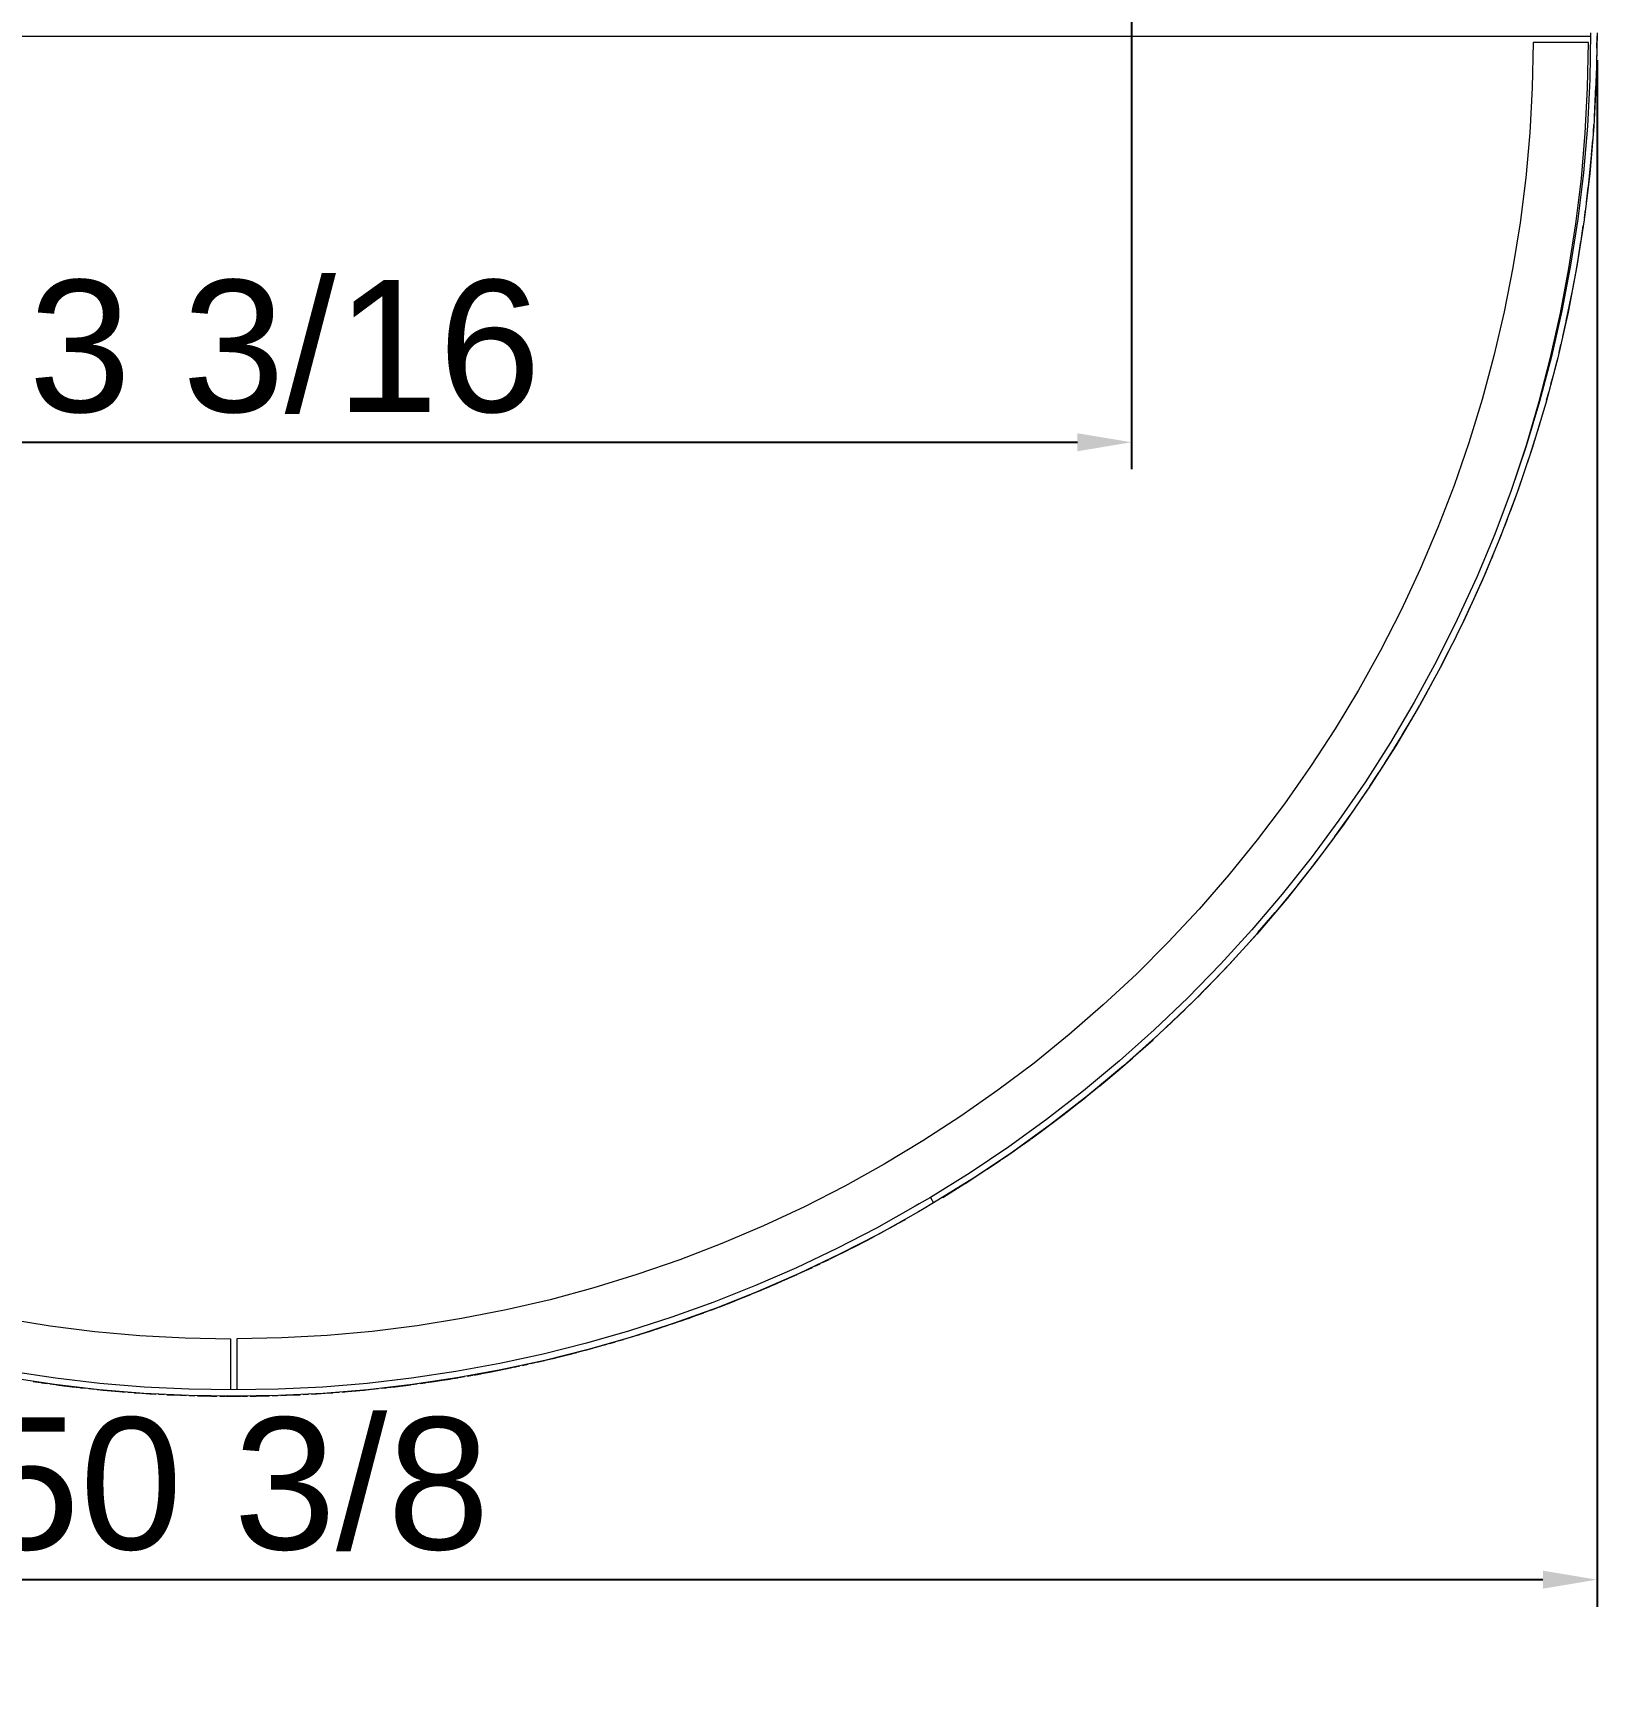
# Model space of a CAD drawing. Header units: inches. Extents: x 214 to 477, y -11 to 187.
# Drawn here: x 256.3 to 285.2, y -10.98 to 19.48 of the extents above; entities that cross this region are included whole.
import ezdxf

# ---------------------------------------------------------------- set-up
doc = ezdxf.new("R2010")
doc.units = ezdxf.units.IN
doc.layers.add('ZANO_R', color=7, linetype='Continuous', lineweight=0)
doc.layers.add('ZANO_W', color=1, linetype='Continuous', lineweight=0)
doc.styles.get("Standard").update_dxf_attribs({"font": 'arial.ttf'})
doc.dimstyles.new('amerykanie', dxfattribs={"dimtxt": 50, "dimasz": 50, "dimexe": 0.5, "dimexo": 0.5, "dimgap": 1, "dimtad": 1, "dimdec": 0, "dimzin": 0, "dimlunit": 5, "dimtxsty": 'Standard', "dimcen": 0.09, "dimclrd": 1, "dimclre": 1, "dimclrt": 1, "dimazin": 0, "dimtfac": 1, "dimtdec": 0, "dimtmove": 0, "dimatfit": 3, "dimfxl": 1, "dimtzin": 0, "dimarcsym": 1})

# ---------------------------------------------------------------- blocks, each defined once
blk = doc.blocks.new('*D352')
at = {"layer": 'ZANO_W', "color": 1, "lineweight": -2}
for p, q in [((276.602, 20.222), (276.602, 11.418)), ((243.412, 17.742), (243.412, 11.418)), ((244.412, 11.918), (275.602, 11.918))]:
    blk.add_line(p, q, dxfattribs=at)
at = {"layer": 'ZANO_W', "color": 1}
for points in [[(244.412, 12.084), (244.412, 11.751), (243.412, 11.918)], [(275.602, 11.751), (275.602, 12.084), (276.602, 11.918)]]:
    blk.add_solid(points, dxfattribs=at)
at = {"layer": 'ZANO_W', "color": 1, "insert": (260.007, 13.679), "char_height": 2.4375, "attachment_point": 5}
blk.add_mtext('33 3/16', dxfattribs=at)
blk = doc.blocks.new('*D358')
at = {"layer": 'ZANO_W', "color": 1, "lineweight": -2}
for p, q in [((234.81, 18.982), (234.81, -9.603)), ((285.204, 18.982), (285.204, -9.603)), ((235.81, -9.103), (284.204, -9.103))]:
    blk.add_line(p, q, dxfattribs=at)
at = {"layer": 'ZANO_W', "color": 1}
for points in [[(235.81, -8.936), (235.81, -9.27), (234.81, -9.103)], [(284.204, -9.27), (284.204, -8.936), (285.204, -9.103)]]:
    blk.add_solid(points, dxfattribs=at)
at = {"layer": 'ZANO_W', "color": 1, "insert": (260.007, -7.342), "char_height": 2.4375, "attachment_point": 5}
blk.add_mtext('50 3/8', dxfattribs=at)

msp = doc.modelspace()

# ---------------------------------------------------------------- linework, layer by layer
at = {"layer": 'ZANO_R'}
for p, q in [((234.92828, 19.42319), (285.08596, 19.42319)), ((284.02288, 19.30508), (284.00629, 18.4696)), ((285.04652, 19.30508), (284.02288, 19.30508)), ((285.03046, 18.46573), (285.04652, 19.30508)), ((285.08596, 19.48225), (285.07113, 18.62012)), ((285.20407, 19.48225), (285.18917, 18.616)), ((285.20252, 19.20323), (285.204, 19.42323)), ((285.19786, 18.92297), (285.20058, 19.06325)), ((285.07113, 18.62012), (285.02668, 17.75902)), ((285.18917, 18.616), (285.14451, 17.75078)), ((285.18518, 18.50674), (285.19435, 18.7824)), ((284.00629, 18.4696), (283.96064, 17.6352)), ((284.98628, 17.62739), (285.03046, 18.46573)), ((285.17229, 18.21725), (285.18493, 18.50039)), ((285.1564, 17.93305), (285.17205, 18.21248)), ((285.02668, 17.75902), (284.95266, 16.89995)), ((285.14451, 17.75078), (285.07012, 16.8876)), ((285.1372, 17.64783), (285.14721, 17.79056)), ((283.96064, 17.6352), (283.88599, 16.80289)), ((284.91402, 16.791), (284.98628, 17.62739)), ((285.10296, 17.22728), (285.12636, 17.50485)), ((285.0435, 16.64223), (285.10214, 17.21818)), ((283.88599, 16.80289), (283.78243, 15.97369)), ((284.81377, 15.9575), (284.91402, 16.791)), ((284.95266, 16.89995), (284.84914, 16.04393)), ((285.07012, 16.8876), (284.9661, 16.02749)), ((285.009, 16.35304), (285.04253, 16.63365)), ((284.97101, 16.06313), (284.99045, 16.20817)), ((283.78243, 15.97369), (283.65008, 15.14859)), ((284.68563, 15.12784), (284.81377, 15.9575)), ((284.84914, 16.04393), (284.71626, 15.19198)), ((284.9661, 16.02749), (284.83258, 15.17147)), ((284.90966, 15.64171), (284.95069, 15.91791)), ((284.86188, 15.34379), (284.90739, 15.62701)), ((284.81043, 15.04583), (284.86051, 15.33552)), ((283.65008, 15.14859), (283.48911, 14.3286)), ((284.52974, 14.30293), (284.68563, 15.12784)), ((284.71626, 15.19198), (284.55417, 14.3451)), ((284.83258, 15.17147), (284.6697, 14.32054)), ((284.75589, 14.75103), (284.81002, 15.04351)), ((284.6981, 14.45815), (284.75529, 14.7479)), ((283.48911, 14.3286), (283.29971, 13.5147)), ((284.55417, 14.3451), (284.36307, 13.50429)), ((284.6697, 14.32054), (284.47767, 13.47572)), ((284.63662, 14.16493), (284.69646, 14.45007)), ((284.3463, 13.48371), (284.52974, 14.30293)), ((284.57142, 13.87143), (284.63391, 14.15239)), ((284.50248, 13.57773), (284.53742, 13.7246)), ((283.29971, 13.5147), (283.0821, 12.70788)), ((284.13549, 12.67111), (284.3463, 13.48371)), ((284.36307, 13.50429), (284.14317, 12.67055)), ((284.47767, 13.47572), (284.25671, 12.63799)), ((284.42978, 13.28388), (284.4666, 13.43082)), ((284.3533, 12.98996), (284.39201, 13.13692)), ((284.27301, 12.69603), (284.31363, 12.84299)), ((283.0821, 12.70788), (282.83656, 11.90912)), ((284.14317, 12.67055), (283.89474, 11.84486)), ((283.89756, 11.86603), (284.13549, 12.67111)), ((284.25671, 12.63799), (284.00707, 11.80836)), ((284.1514, 12.2753), (284.23144, 12.54908)), ((284.06156, 11.98091), (284.14541, 12.25527)), ((282.83656, 11.90912), (282.56338, 11.11939)), ((283.96801, 11.68726), (284.05554, 11.96163)), ((283.89474, 11.84486), (283.61808, 11.0282)), ((283.63278, 11.06937), (283.89756, 11.86603)), ((284.00707, 11.80836), (283.72907, 10.9878)), ((283.87076, 11.39441), (283.96182, 11.66823)), ((283.7698, 11.10243), (283.86422, 11.37514)), ((282.56338, 11.11939), (282.26289, 10.33964)), ((283.61808, 11.0282), (283.3135, 10.22153)), ((283.72907, 10.9878), (283.42301, 10.17729)), ((283.66516, 10.8114), (283.76274, 11.08244)), ((283.60323, 10.64426), (283.65737, 10.79019)), ((283.49201, 10.35284), (283.54811, 10.49847)), ((282.26289, 10.33964), (281.93545, 9.57082)), ((283.3135, 10.22153), (282.98138, 9.42581)), ((283.42301, 10.17729), (283.08928, 9.37777)), ((283.37689, 10.06206), (283.43494, 10.20736)), ((283.13494, 9.48273), (283.25013, 9.75348)), ((283.25787, 9.772), (283.31787, 9.91693)), ((281.93545, 9.57082), (281.58146, 8.81385)), ((283.00811, 9.19434), (283.12847, 9.46777)), ((282.98138, 9.42581), (282.62209, 8.64198)), ((283.08928, 9.37777), (282.72825, 8.5902)), ((282.87737, 8.90689), (283.00321, 9.18339)), ((282.74274, 8.62047), (282.87437, 8.90041)), ((281.58146, 8.81385), (281.20136, 8.06966)), ((282.62209, 8.64198), (282.23607, 7.87096)), ((282.72825, 8.5902), (282.34036, 7.81551)), ((282.60608, 8.33893), (282.74199, 8.61891)), ((282.46667, 8.06056), (282.60421, 8.33515)), ((281.20136, 8.06966), (280.79559, 7.33914)), ((282.3238, 7.78386), (282.46181, 8.051)), ((282.23607, 7.87096), (281.82378, 7.11367)), ((282.34036, 7.81551), (281.92607, 7.05461)), ((282.17748, 7.50888), (282.31554, 7.76811)), ((280.79559, 7.33914), (280.36465, 6.62318)), ((281.93303, 7.06689), (282.07805, 7.32656)), ((282.08891, 7.3463), (282.16541, 7.48656)), ((281.82378, 7.11367), (281.3857, 6.371)), ((281.92607, 7.05461), (281.48586, 6.3084)), ((281.77333, 6.789), (281.92607, 7.05461)), ((281.61211, 6.51648), (281.77075, 6.78456)), ((280.36465, 6.62318), (279.90907, 5.92265)), ((281.45019, 6.25041), (281.60984, 6.51271)), ((281.3857, 6.371), (280.92234, 5.64382)), ((281.48586, 6.3084), (281.02026, 5.57777)), ((281.28503, 5.98643), (281.44258, 6.23809)), ((279.90907, 5.92265), (279.42938, 5.23839)), ((281.00809, 5.55939), (281.17315, 5.81163)), ((281.18467, 5.82948), (281.27157, 5.96523)), ((280.92234, 5.64382), (280.43426, 4.93301)), ((281.02026, 5.57777), (280.52982, 4.86358)), ((280.8291, 5.2931), (281.00269, 5.55125)), ((279.42938, 5.23839), (278.92619, 4.57124)), ((280.65243, 5.03725), (280.82783, 5.29124)), ((280.43426, 4.93301), (279.92204, 4.23939)), ((280.3613, 4.62984), (280.64393, 5.02511)), ((278.92619, 4.57124), (278.40009, 3.92199)), ((280.52982, 4.86358), (280.01512, 4.16667)), ((280.16843, 4.36906), (280.35125, 4.61607)), ((279.979, 4.1196), (280.16658, 4.36659)), ((279.92204, 4.23939), (279.38627, 3.56379)), ((280.01512, 4.16667), (279.47676, 3.48787)), ((279.67092, 3.7272), (279.97203, 4.11055)), ((278.40009, 3.92199), (277.85172, 3.29144)), ((279.4659, 3.47466), (279.66004, 3.71362)), ((279.38627, 3.56379), (278.8276, 2.90701)), ((279.47676, 3.48787), (278.91538, 2.82798)), ((279.26713, 3.23606), (279.46495, 3.47351)), ((277.85172, 3.29144), (277.28174, 2.68035)), ((278.93868, 2.85447), (279.2575, 3.22465)), ((278.8276, 2.90701), (278.24668, 2.26983)), ((278.91538, 2.82798), (278.33164, 2.18777)), ((278.72674, 2.61622), (278.93154, 2.84635)), ((277.28174, 2.68035), (276.69085, 2.08946)), ((278.51941, 2.38892), (278.72205, 2.61102)), ((278.24668, 2.26983), (277.64419, 1.65298)), ((278.33164, 2.18777), (277.72624, 1.56802)), ((278.16843, 2.01646), (278.37982, 2.23897)), ((278.39112, 2.25101), (278.50222, 2.37032)), ((276.69085, 2.08946), (276.07976, 1.51948)), ((277.95467, 1.79687), (278.16658, 2.01454)), ((277.64419, 1.65298), (277.02086, 1.05722)), ((277.72624, 1.56802), (277.0999, 0.96944)), ((277.5933, 1.43749), (277.81087, 1.65212)), ((277.82403, 1.66527), (277.93897, 1.78096)), ((276.07976, 1.51948), (275.44921, 0.97111)), ((277.37352, 1.22587), (277.59193, 1.43615)), ((275.44921, 0.97111), (274.79996, 0.44501)), ((277.02086, 1.05722), (276.37742, 0.48323)), ((277.0999, 0.96944), (276.45334, 0.39275)), ((277.00249, 0.87997), (277.22581, 1.08649)), ((277.23829, 1.09818), (277.35689, 1.21007)), ((276.63483, 0.55063), (276.99898, 0.87677)), ((274.79996, 0.44501), (274.1328, -0.05819)), ((276.37742, 0.48323), (275.71462, -0.06829)), ((276.45334, 0.39275), (275.78734, -0.16137)), ((276.01464, 0.02341), (276.38871, 0.33725)), ((276.39715, 0.34448), (276.62578, 0.54268)), ((275.77848, -0.16849), (276.01197, 0.02121)), ((274.1328, -0.05819), (273.44855, -0.53787)), ((275.71462, -0.06829), (275.03326, -0.59671)), ((275.78734, -0.16137), (275.10269, -0.69227)), ((275.38556, -0.47748), (275.62186, -0.29317)), ((275.63492, -0.28285), (275.76211, -0.18162)), ((273.44855, -0.53787), (272.74801, -0.99345)), ((275.03326, -0.59671), (274.33413, -1.10139)), ((274.99013, -0.776), (275.37875, -0.48273)), ((275.10269, -0.69227), (274.40019, -1.19932)), ((274.74777, -0.95304), (274.9882, -0.77743)), ((272.74801, -0.99345), (272.03205, -1.42439)), ((274.33413, -1.10139), (273.61807, -1.58174)), ((274.40019, -1.19932), (273.68067, -1.68191)), ((274.3439, -1.23838), (274.58668, -1.06827)), ((274.59649, -1.06131), (274.72825, -0.9671)), ((272.03205, -1.42439), (271.30153, -1.83016)), ((273.52542, -1.78141), (273.92992, -1.51878)), ((273.93635, -1.51451), (274.18131, -1.34994)), ((274.19807, -1.33852), (274.33139, -1.24703)), ((273.61807, -1.58174), (272.88592, -2.03719)), ((273.68067, -1.68191), (272.94498, -2.13949)), ((273.11412, -2.03737), (273.52408, -1.78226)), ((271.30153, -1.83016), (270.55734, -2.21027)), ((272.88592, -2.03719), (272.67852, -2.15996)), ((272.88592, -2.03719), (272.94498, -2.13949)), ((270.55734, -2.21027), (269.80038, -2.56425)), ((272.60638, -2.20204), (271.88634, -2.60471)), ((272.66543, -2.30432), (271.94201, -2.70888)), ((272.67852, -2.15996), (272.60638, -2.20204)), ((272.73758, -2.26225), (272.66543, -2.30432)), ((272.94498, -2.13949), (272.73758, -2.26225)), ((269.80038, -2.56425), (269.03155, -2.89169)), ((271.88634, -2.60471), (271.15344, -2.98349)), ((271.94201, -2.70888), (271.20568, -3.08942)), ((271.86214, -2.75165), (271.99416, -2.68075)), ((272.00275, -2.67611), (272.12954, -2.607)), ((272.143, -2.5996), (272.26436, -2.53247)), ((272.2829, -2.52214), (272.42242, -2.44372)), ((269.03155, -2.89169), (268.2518, -3.19218)), ((271.15344, -2.98349), (270.40848, -3.33795)), ((271.1707, -3.10674), (271.29638, -3.04419)), ((271.30924, -3.03774), (271.4383, -2.9725)), ((271.44728, -2.96793), (271.57991, -2.89985)), ((271.5848, -2.89732), (271.72119, -2.82623)), ((271.72179, -2.82592), (271.85824, -2.75373)), ((268.2518, -3.19218), (267.46207, -3.46536)), ((270.40848, -3.33795), (269.65226, -3.66772)), ((271.20568, -3.08942), (270.45722, -3.44554)), ((270.58242, -3.38806), (270.70526, -3.33086)), ((270.75205, -3.30886), (270.84547, -3.26458)), ((270.89209, -3.2423), (271.01164, -3.18465)), ((271.03164, -3.17493), (271.15416, -3.11491)), ((267.46207, -3.46536), (266.66331, -3.71091)), ((270.45722, -3.44554), (269.69746, -3.77684)), ((269.86205, -3.70759), (269.99716, -3.6497)), ((270.00657, -3.64563), (270.1397, -3.58762)), ((270.15089, -3.5827), (270.28179, -3.52469)), ((270.29497, -3.5188), (270.42342, -3.46092)), ((270.43882, -3.45392), (270.56458, -3.3963)), ((265.8565, -3.92851), (265.0426, -4.11791)), ((266.66331, -3.71091), (265.8565, -3.92851)), ((269.65226, -3.66772), (268.88561, -3.97244)), ((269.69746, -3.77684), (268.92721, -4.08298)), ((269.13647, -4.00271), (269.27796, -3.94721)), ((269.28195, -3.94563), (269.42265, -3.88944)), ((269.42725, -3.88759), (269.56691, -3.8308)), ((269.57237, -3.82856), (269.71076, -3.7713)), ((269.71731, -3.76856), (269.85418, -3.71093)), ((265.0426, -4.11791), (264.2226, -4.27889)), ((268.10934, -4.25178), (267.32431, -4.50543)), ((268.88561, -3.97244), (268.10934, -4.25178)), ((268.92721, -4.08298), (268.14731, -4.36362)), ((268.40687, -4.27343), (268.54863, -4.22283)), ((268.55306, -4.22124), (268.69526, -4.16948)), ((268.69912, -4.16807), (268.84151, -4.11524)), ((268.84505, -4.11392), (268.98739, -4.06012)), ((268.99084, -4.0588), (269.13287, -4.0041)), ((255.79152, -4.27889), (256.61662, -4.41123)), ((256.61662, -4.41123), (257.44582, -4.5148)), ((257.44582, -4.5148), (258.27813, -4.58945)), ((262.5683, -4.5148), (261.736, -4.58945)), ((263.39751, -4.41123), (262.5683, -4.5148)), ((264.2226, -4.27889), (263.39751, -4.41123)), ((267.32431, -4.50543), (266.53137, -4.73313)), ((268.14731, -4.36362), (267.3586, -4.61846)), ((267.52767, -4.56624), (267.66147, -4.52399)), ((267.67441, -4.51986), (267.81016, -4.47607)), ((267.82108, -4.47251), (267.95854, -4.42723)), ((267.96766, -4.42419), (268.10658, -4.37749)), ((268.11417, -4.37491), (268.25428, -4.32684)), ((268.26057, -4.32466), (268.40163, -4.27528)), ((258.27813, -4.58945), (259.11252, -4.6351)), ((259.11252, -4.6351), (259.94801, -4.65169)), ((259.94801, -4.65169), (259.94801, -5.59658)), ((260.9016, -4.6351), (260.06612, -4.65169)), ((260.06612, -4.65169), (260.06612, -5.59658)), ((261.736, -4.58945), (260.9016, -4.6351)), ((266.53137, -4.73313), (265.73136, -4.93462)), ((266.56194, -4.84722), (265.75818, -5.04965)), ((266.36046, -4.9006), (266.49935, -4.86399)), ((266.51161, -4.86072), (266.64632, -4.82432)), ((267.3586, -4.61846), (266.56194, -4.84722)), ((266.6625, -4.8199), (266.79328, -4.7837)), ((266.81314, -4.77814), (266.91342, -4.74978)), ((266.96351, -4.73545), (267.06361, -4.70647)), ((267.11361, -4.69183), (267.21352, -4.66224)), ((267.26342, -4.64729), (267.36313, -4.61707)), ((267.38088, -4.61165), (267.51245, -4.57099)), ((264.92516, -5.10969), (264.11363, -5.25815)), ((265.73136, -4.93462), (264.92516, -5.10969)), ((265.75818, -5.04965), (264.9482, -5.22553)), ((265.19433, -5.17503), (265.2962, -5.15338)), ((265.3471, -5.1424), (265.44884, -5.12011)), ((265.49968, -5.10881), (265.6013, -5.0859)), ((265.61788, -5.08212), (265.75356, -5.05073)), ((265.76471, -5.04811), (265.90562, -5.01461)), ((265.91158, -5.01318), (266.05746, -4.97755)), ((266.05849, -4.9773), (266.20543, -4.94048)), ((266.20908, -4.93955), (266.35238, -4.90271)), ((256.70083, -5.4969), (255.88098, -5.37464)), ((256.7167, -5.37986), (255.90079, -5.2582)), ((256.30386, -5.44114), (256.44273, -5.46138)), ((256.45802, -5.46356), (256.56084, -5.47797)), ((257.53617, -5.47463), (256.7167, -5.37986)), ((258.35831, -5.54239), (257.53617, -5.47463)), ((262.47813, -5.47461), (261.65593, -5.54239)), ((263.29766, -5.37983), (262.47813, -5.47461)), ((264.11363, -5.25815), (263.29766, -5.37983)), ((264.13287, -5.37468), (263.31308, -5.49693)), ((263.45306, -5.47801), (263.55587, -5.4636)), ((263.57139, -5.46138), (263.71002, -5.44118)), ((263.71677, -5.44018), (263.8623, -5.41808)), ((263.86408, -5.4178), (264.00797, -5.39509)), ((264.01805, -5.39347), (264.15379, -5.3712)), ((264.9482, -5.22553), (264.13287, -5.37468)), ((264.17191, -5.36817), (264.27442, -5.35077)), ((264.32566, -5.34191), (264.42809, -5.32387)), ((264.4458, -5.32071), (264.58163, -5.29602)), ((264.59199, -5.2941), (264.73504, -5.26721)), ((264.73828, -5.26659), (264.88467, -5.23815)), ((264.88829, -5.23744), (265.03116, -5.2088)), ((265.0414, -5.20671), (265.17773, -5.17852)), ((256.61226, -5.48502), (256.71512, -5.49879)), ((257.52425, -5.59214), (256.70083, -5.4969)), ((256.73299, -5.50114), (256.86946, -5.51865)), ((256.87786, -5.5197), (257.02255, -5.53738)), ((257.02386, -5.53754), (257.16704, -5.5542)), ((257.17831, -5.55547), (257.28129, -5.56689)), ((257.33279, -5.57244), (257.43579, -5.58322)), ((257.48729, -5.58845), (257.59031, -5.59859)), ((258.35036, -5.66024), (257.52425, -5.59214)), ((257.59933, -5.59946), (257.743, -5.61284)), ((257.74484, -5.613), (257.88645, -5.62536)), ((257.89937, -5.62645), (258.00239, -5.63489)), ((258.0539, -5.63895), (258.15691, -5.64674)), ((258.17264, -5.6479), (258.31141, -5.65764)), ((258.31538, -5.65791), (258.45787, -5.66709)), ((259.17826, -5.70113), (258.35036, -5.66024)), ((259.18224, -5.58308), (258.35831, -5.54239)), ((258.46588, -5.66758), (258.56884, -5.67368)), ((258.62031, -5.67657), (258.72324, -5.68203)), ((258.7747, -5.6846), (258.87759, -5.68943)), ((258.88377, -5.68971), (259.0252, -5.69562)), ((259.03188, -5.69588), (259.1347, -5.69965)), ((260.00706, -5.71476), (259.17826, -5.70113)), ((260.00706, -5.59665), (259.18224, -5.58308)), ((259.1861, -5.70138), (259.28887, -5.70452)), ((259.34024, -5.70593), (259.44295, -5.70844)), ((259.44779, -5.70855), (259.58807, -5.71128)), ((259.59694, -5.71142), (259.69955, -5.71288)), ((259.75083, -5.71346), (259.85336, -5.71429)), ((259.86771, -5.71437), (260.00706, -5.71476)), ((260.83194, -5.58308), (260.00706, -5.59665)), ((260.83581, -5.70113), (260.00706, -5.71476)), ((260.00706, -5.71476), (260.14641, -5.71437)), ((260.16075, -5.71429), (260.26328, -5.71346)), ((260.31456, -5.71288), (260.41716, -5.71142)), ((260.42606, -5.71128), (260.56633, -5.70855)), ((260.57113, -5.70844), (260.67384, -5.70594)), ((260.72521, -5.70452), (260.82797, -5.70138)), ((261.65593, -5.54239), (260.83194, -5.58308)), ((261.66365, -5.66024), (260.83581, -5.70113)), ((260.87936, -5.69966), (260.98218, -5.69588)), ((260.98892, -5.69562), (261.13035, -5.68971)), ((261.13646, -5.68944), (261.23934, -5.68461)), ((261.2908, -5.68204), (261.39372, -5.67657)), ((261.44519, -5.67369), (261.54814, -5.66759)), ((261.55626, -5.66709), (261.69874, -5.65791)), ((262.48971, -5.59215), (261.66365, -5.66024)), ((261.7026, -5.65765), (261.84148, -5.6479)), ((261.85709, -5.64675), (261.96009, -5.63896)), ((262.0116, -5.6349), (262.11461, -5.62646)), ((262.12768, -5.62536), (262.26914, -5.61301)), ((262.27112, -5.61284), (262.41479, -5.59946)), ((262.42366, -5.59861), (262.55868, -5.58523)), ((263.31308, -5.49693), (262.48971, -5.59215)), ((262.57817, -5.58324), (262.68116, -5.57246)), ((262.73265, -5.56691), (262.83563, -5.55549)), ((262.84708, -5.5542), (262.99006, -5.53756)), ((262.99158, -5.53738), (263.13626, -5.5197)), ((263.14445, -5.51867), (263.28113, -5.50114)), ((263.29879, -5.49882), (263.40164, -5.48505))]:
    msp.add_line(p, q, dxfattribs=at)

# ---------------------------------------------------------------- dimensions: what is measured, and where the dimension line sits
at = {"layer": 'ZANO_W'}
for base, p1, p2, picture, middle in [((276.60163, 11.91774), (243.4125, 18.24208), (276.60163, 20.72243), '*D352', (260.00707, 13.67889)), ((285.20406, -9.10294), (234.81006, 19.48225), (285.20406, 19.48225), '*D358', (260.00706, -7.34179))]:
    dim = msp.add_linear_dim(base=base, p1=p1, p2=p2, dimstyle='amerykanie', override={"dimtxt": 2.4375, "dimasz": 1, "dimgap": 0.5, "dimdec": 4, "dimaunit": 1, "dimadec": 1, "dimtdec": 4, "dimtmove": 1, "dimfrac": 2}, dxfattribs=at)
    dim.commit()
    dim.dimension.update_dxf_attribs({"geometry": picture, "text_midpoint": middle})

doc.saveas('drawing.dxf')
